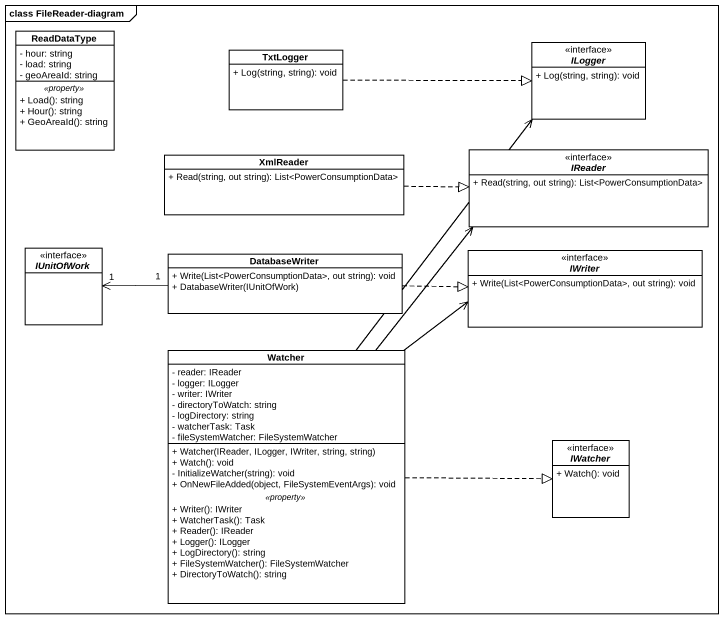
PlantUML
@startuml
mainframe class FileReader-diagram
hide circle
hide empty members
skinparam classAttributeIconSize 0
class ReadDataType {
  - hour: string
  - load: string
  - geoAreaId: string
  .. <<property>> ..
  + Load(): string
  + Hour(): string
  + GeoAreaId(): string
}
class TxtLogger {
  + Log(string, string): void
}
interface ILogger {
  + Log(string, string): void
}
interface IReader {
  + Read(string, out string): List<PowerConsumptionData>
}
class XmlReader {
  + Read(string, out string): List<PowerConsumptionData>
}
interface IUnitOfWork
class DatabaseWriter {
  + Write(List<PowerConsumptionData>, out string): void
  + DatabaseWriter(IUnitOfWork)
}
interface IWriter {
  + Write(List<PowerConsumptionData>, out string): void
}
class Watcher {
  - reader: IReader
  - logger: ILogger
  - writer: IWriter
  - directoryToWatch: string
  - logDirectory: string
  - watcherTask: Task
  - fileSystemWatcher: FileSystemWatcher
  --
  + Watcher(IReader, ILogger, IWriter, string, string)
  + Watch(): void
  - InitializeWatcher(string): void
  + OnNewFileAdded(object, FileSystemEventArgs): void
  .. <<property>> ..
  + Writer(): IWriter
  + WatcherTask(): Task
  + Reader(): IReader
  + Logger(): ILogger
  + LogDirectory(): string
  + FileSystemWatcher(): FileSystemWatcher
  + DirectoryToWatch(): string
}
interface IWatcher {
  + Watch(): void
}
TxtLogger .right.|> ILogger
IReader <-- Watcher
XmlReader .right.|> IReader
IUnitOfWork "1" <-right- "1" DatabaseWriter
DatabaseWriter .right.|> IWriter
Watcher -up-> ILogger
Watcher -up-> IWriter
Watcher .right.|> IWatcher
@enduml
